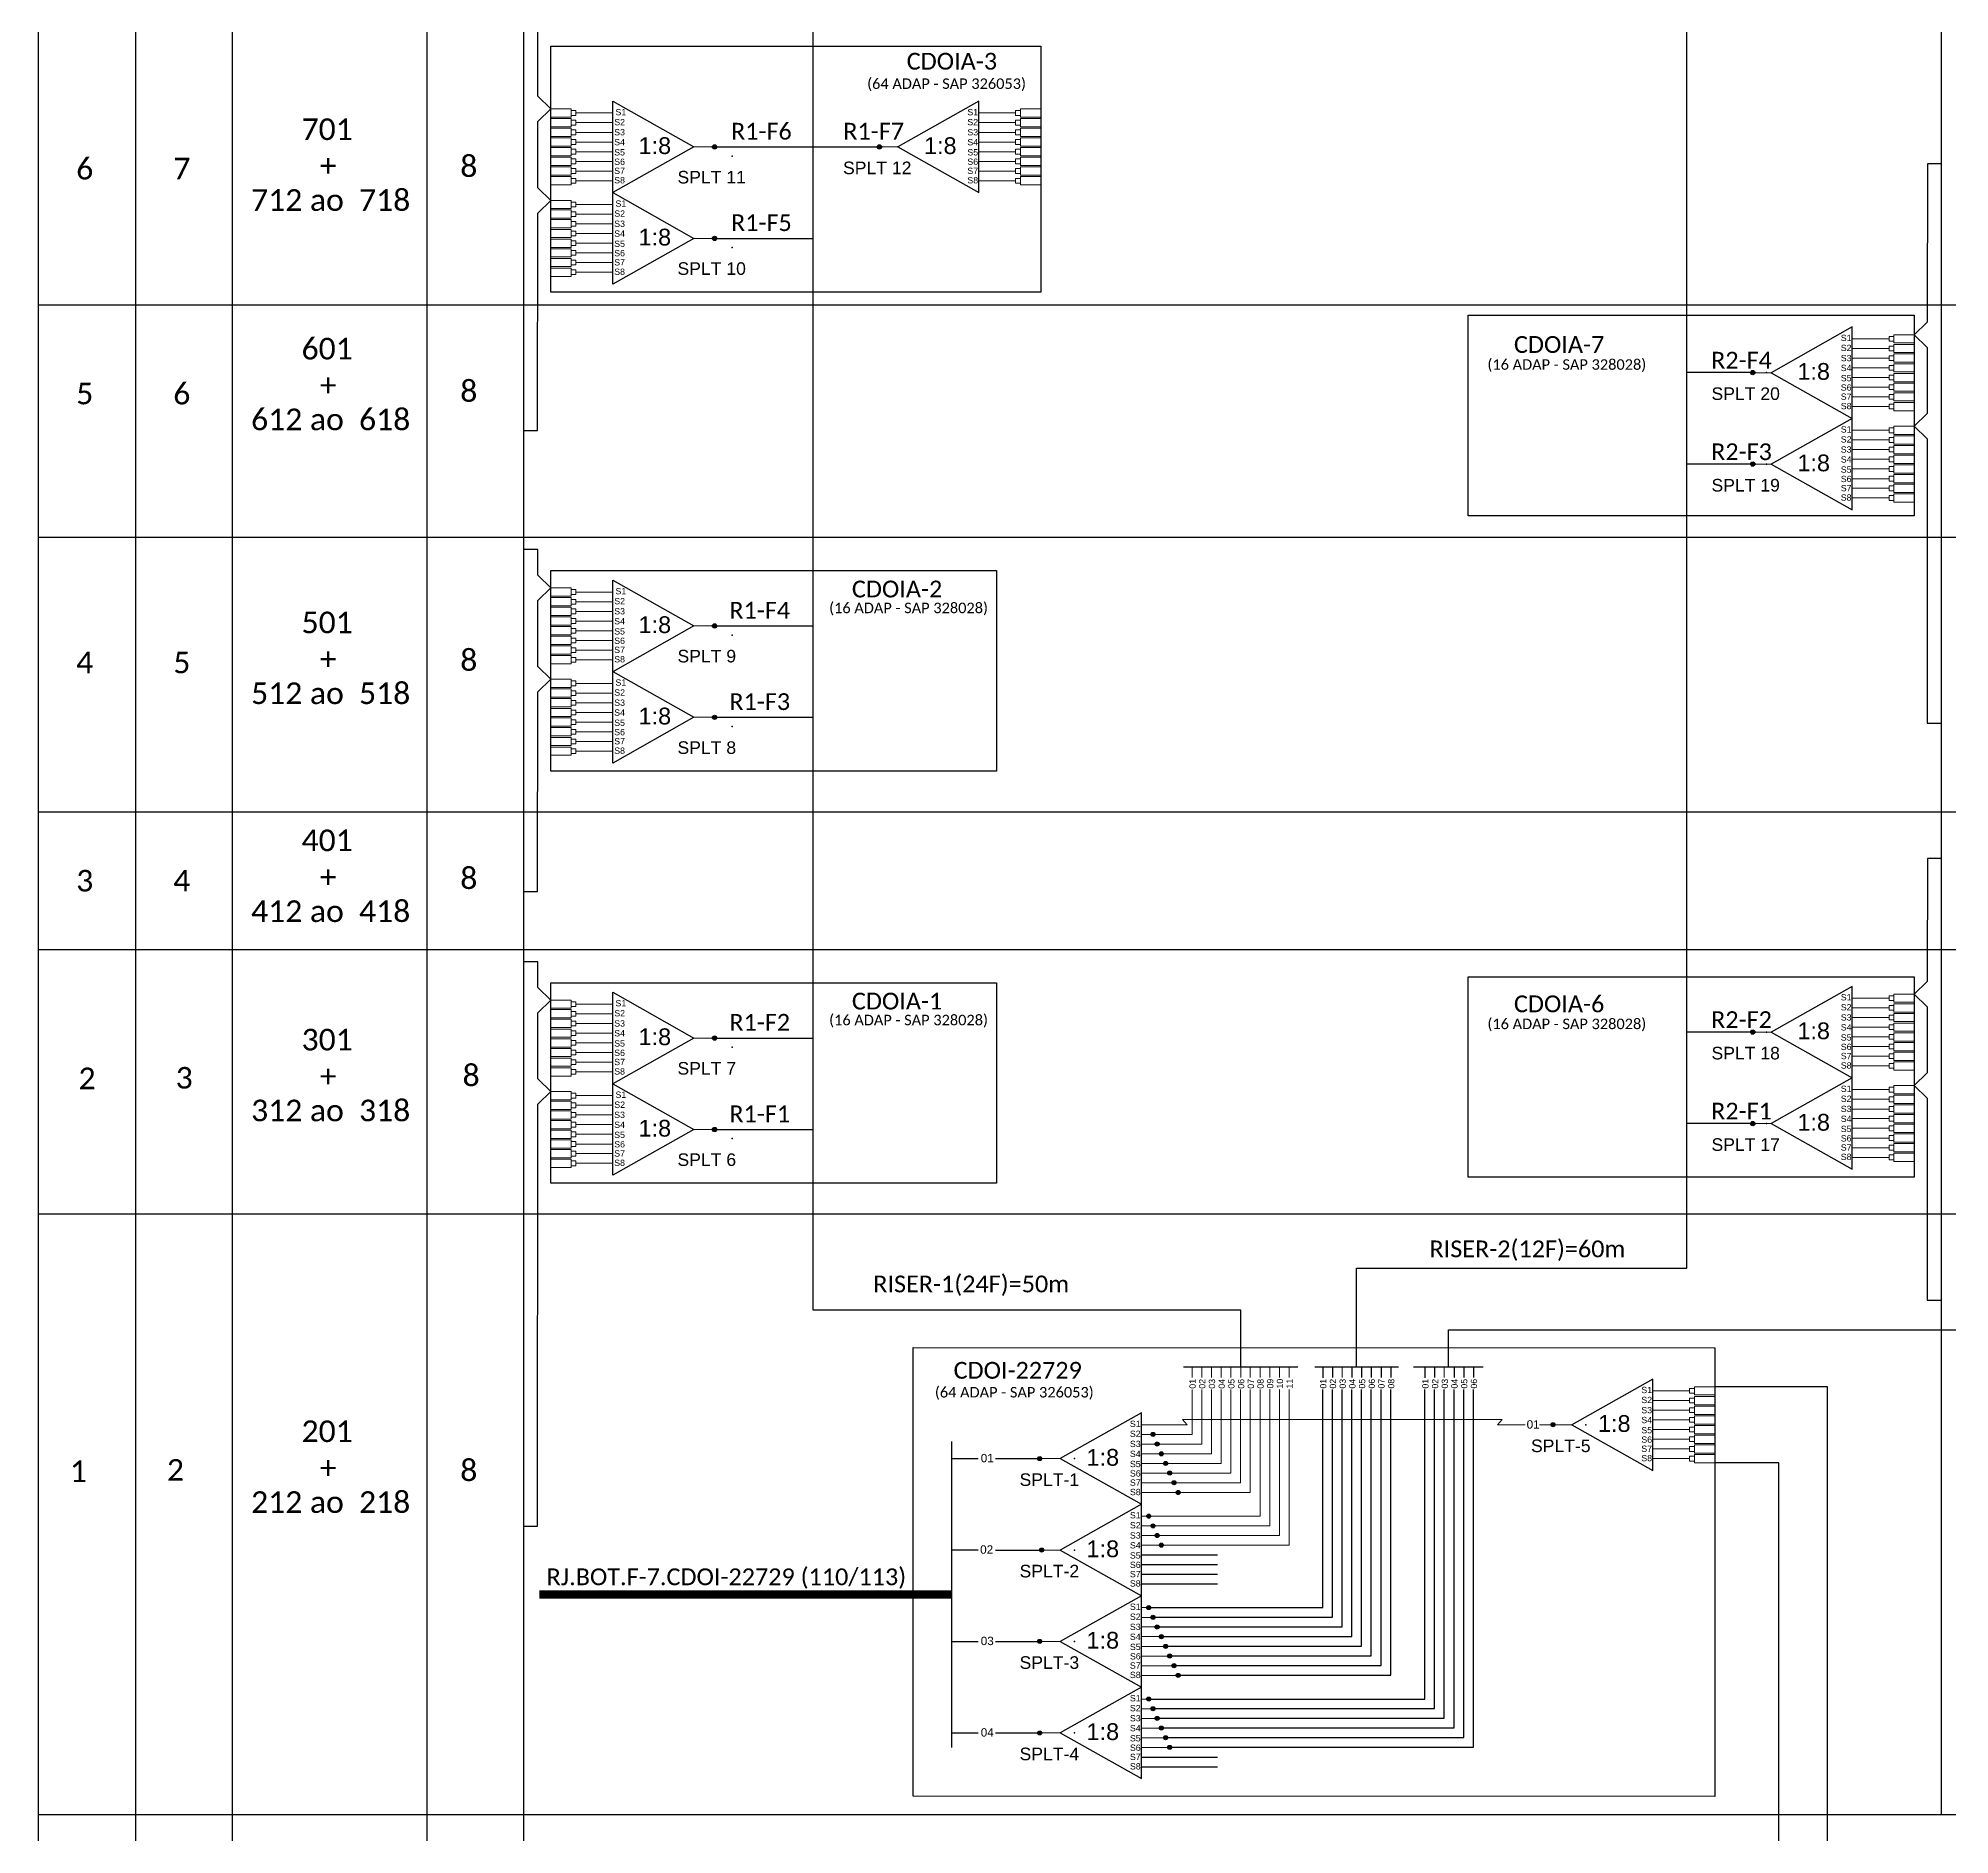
# Model space of a CAD drawing. Extents: x -4 to 1778, y 1 to 595.
# Drawn here: x 1353.9 to 1581.7, y 216.7 to 430.8 of the extents above; entities that cross this region are included whole.
import ezdxf
from ezdxf.enums import TextEntityAlignment as Align

# ---------------------------------------------------------------- set-up
doc = ezdxf.new("R2010")
doc.units = 0
doc.styles.add('ARIAL', font='arial.ttf')
doc.styles.add('WMF-Calibri0', font='calibri.ttf')
doc.linetypes.add('RESERVA', pattern='A,0.5,-0.15,["RESERVA",Standard,S=0.18,R=0,X=0,Y=-0.1],-1.3', length=1.95)

# ---------------------------------------------------------------- blocks, each defined once
blk = doc.blocks.new('SPLITTER_')
blk.add_point((0, 0))
at = {"style": 'ARIAL', "flags": 4}
blk.add_attdef('SPLT', (0, -3.26), '', height=1.5, dxfattribs=at)
blk = doc.blocks.new('SPLT_1-8_DIV_DIR')
h = blk.add_hatch(color=3)
h.dxf.hatch_style = 1
edge = h.paths.add_edge_path()
edge.add_arc((12.77, 4.04), 0.242, 0, 360)
h = blk.add_hatch(color=3)
h.dxf.hatch_style = 1
edge = h.paths.add_edge_path()
edge.add_arc((13.27, 2.88), 0.242, 0, 360)
h = blk.add_hatch(color=3)
h.dxf.hatch_style = 1
edge = h.paths.add_edge_path()
edge.add_arc((13.77, 1.73), 0.242, 0, 360)
h = blk.add_hatch(color=3)
h.dxf.hatch_style = 1
edge = h.paths.add_edge_path()
edge.add_arc((14.27, 0.58), 0.242, 0, 360)
h = blk.add_hatch(color=3)
h.dxf.hatch_style = 1
edge = h.paths.add_edge_path()
edge.add_arc((14.77, -0.58), 0.242, 0, 360)
h = blk.add_hatch(color=3)
h.dxf.hatch_style = 1
edge = h.paths.add_edge_path()
edge.add_arc((15.27, -1.73), 0.242, 0, 360)
h = blk.add_hatch(color=3)
h.dxf.hatch_style = 1
edge = h.paths.add_edge_path()
edge.add_arc((15.77, -2.88), 0.242, 0, 360)
h = blk.add_hatch(color=3)
h.dxf.hatch_style = 1
edge = h.paths.add_edge_path()
edge.add_arc((16.27, -4.04), 0.242, 0, 360)
at = {"color": 1}
blk.add_lwpolyline([(11.89, 5.45), (2.22, 0), (11.89, -5.45), (11.89, 5.45)], dxfattribs=at)
at = {"color": 7, "lineweight": 0}
for points in [[(12.77, 4.04), (11.89, 4.04)], [(11.89, 2.88), (13.27, 2.88)], [(11.89, 1.73), (13.77, 1.73)], [(11.89, 0.58), (14.27, 0.58)], [(11.89, -0.58), (14.77, -0.58)], [(11.89, -1.73), (15.27, -1.73)], [(11.89, -2.88), (15.77, -2.88)], [(11.89, -4.04), (16.27, -4.04)]]:
    blk.add_lwpolyline(points, dxfattribs=at)
at = {"color": 1, "lineweight": 0}
blk.add_lwpolyline([(2.22, 0), (0, 0)], dxfattribs=at)
at = {"color": 3}
for centre in [(12.77, 4.04), (13.27, 2.88), (13.77, 1.73), (14.27, 0.58), (14.77, -0.58), (15.27, -1.73), (15.77, -2.88), (16.27, -4.04)]:
    blk.add_circle(centre, 0.242, dxfattribs=at)
at = {"color": 1, "style": 'ARIAL'}
for s, height, p in [('S1', 0.75, (10.52, 3.77)), ('S2', 0.75, (10.52, 2.58)), ('1:8', 2, (5.35, -0.85)), ('S3', 0.75, (10.52, 1.37)), ('S4', 0.75, (10.52, 0.19)), ('S5', 0.75, (10.52, -1.02)), ('S6', 0.75, (10.52, -2.14)), ('S7', 0.75, (10.52, -3.24)), ('S8', 0.75, (10.52, -4.36))]:
    blk.add_text(s, height=height, dxfattribs=at).set_placement(p)
blk = doc.blocks.new('SPLT_1-8_SC-APC')
at = {"color": 1}
blk.add_lwpolyline([(-7.37, -2.1), (-17.04, -7.55), (-7.37, -13), (-7.37, -2.1)], dxfattribs=at)
at = {"color": 3, "lineweight": 0}
for points in [[(-2.99, -3.51), (-7.37, -3.51)], [(-2.41, -3.02), (-2.41, -4)], [(-2.41, -3.02), (0, -3.02)], [(-2.41, -4), (0, -4)], [(-2.41, -4.17), (-2.41, -5.16)], [(-2.41, -4.17), (0, -4.17)], [(-7.37, -4.66), (-2.99, -4.66)], [(-7.37, -5.82), (-2.99, -5.82)], [(-2.41, -5.16), (0, -5.16)], [(-2.41, -5.32), (-2.41, -6.31)], [(-2.41, -5.32), (0, -5.32)], [(-2.41, -6.31), (0, -6.31)], [(-2.41, -6.48), (-2.41, -7.46)], [(-2.41, -6.48), (0, -6.48)], [(-7.37, -6.97), (-2.99, -6.97)], [(-7.37, -8.12), (-2.99, -8.12)], [(-2.41, -7.46), (0, -7.46)], [(-2.41, -7.63), (-2.41, -8.62)], [(-2.41, -7.63), (0, -7.63)], [(-2.41, -8.62), (0, -8.62)], [(-2.41, -8.78), (-2.41, -9.77)], [(-2.41, -8.78), (0, -8.78)], [(-7.37, -9.28), (-2.99, -9.28)], [(-7.37, -10.43), (-2.99, -10.43)], [(-2.41, -9.77), (0, -9.77)], [(-2.41, -9.94), (-2.41, -10.92)], [(-2.41, -9.94), (0, -9.94)], [(-2.41, -10.92), (0, -10.92)], [(-2.41, -11.09), (-2.41, -12.08)], [(-2.41, -11.09), (0, -11.09)], [(-7.37, -11.58), (-2.99, -11.58)], [(-2.41, -12.08), (0, -12.08)]]:
    blk.add_lwpolyline(points, dxfattribs=at)
for points in [[(-2.99, -3.22), (-2.41, -3.22), (-2.41, -3.8), (-2.99, -3.8)], [(-2.99, -4.38), (-2.41, -4.38), (-2.41, -4.95), (-2.99, -4.95)], [(-2.99, -5.53), (-2.41, -5.53), (-2.41, -6.1), (-2.99, -6.1)], [(-2.99, -6.68), (-2.41, -6.68), (-2.41, -7.26), (-2.99, -7.26)], [(-2.99, -7.84), (-2.41, -7.84), (-2.41, -8.41), (-2.99, -8.41)], [(-2.99, -8.99), (-2.41, -8.99), (-2.41, -9.56), (-2.99, -9.56)], [(-2.99, -10.14), (-2.41, -10.14), (-2.41, -10.72), (-2.99, -10.72)], [(-2.99, -11.3), (-2.41, -11.3), (-2.41, -11.87), (-2.99, -11.87)]]:
    blk.add_lwpolyline(points, close=True, dxfattribs=at)
at = {"color": 1, "lineweight": 0}
blk.add_lwpolyline([(-17.04, -7.55), (-19.26, -7.55)], dxfattribs=at)
at = {"color": 1, "style": 'ARIAL'}
for s, height, p in [('S1', 0.75, (-8.74, -3.78)), ('S2', 0.75, (-8.74, -4.97)), ('1:8', 2, (-13.91, -8.4)), ('S3', 0.75, (-8.74, -6.18)), ('S4', 0.75, (-8.74, -7.36)), ('S5', 0.75, (-8.74, -8.57)), ('S6', 0.75, (-8.74, -9.69)), ('S7', 0.75, (-8.74, -10.78)), ('S8', 0.75, (-8.74, -11.9))]:
    blk.add_text(s, height=height, dxfattribs=at).set_placement(p)
blk = doc.blocks.new('SPLT_1-8_SC-APC_ESQ')
at = {"color": 1}
blk.add_lwpolyline([(7.37, -2.1), (17.04, -7.55), (7.37, -13), (7.37, -2.1)], dxfattribs=at)
at = {"color": 3, "lineweight": 0}
for points in [[(2.41, -3.02), (0, -3.02)], [(2.41, -4), (0, -4)], [(2.41, -4.17), (0, -4.17)], [(2.41, -3.02), (2.41, -4)], [(2.41, -4.17), (2.41, -5.16)], [(2.99, -3.51), (7.37, -3.51)], [(2.41, -5.16), (0, -5.16)], [(2.41, -5.32), (0, -5.32)], [(2.41, -6.31), (0, -6.31)], [(2.41, -6.48), (0, -6.48)], [(2.41, -5.32), (2.41, -6.31)], [(2.41, -6.48), (2.41, -7.46)], [(7.37, -4.66), (2.99, -4.66)], [(7.37, -5.82), (2.99, -5.82)], [(2.41, -7.46), (0, -7.46)], [(2.41, -7.63), (0, -7.63)], [(2.41, -8.62), (0, -8.62)], [(2.41, -8.78), (0, -8.78)], [(2.41, -7.63), (2.41, -8.62)], [(2.41, -8.78), (2.41, -9.77)], [(7.37, -6.97), (2.99, -6.97)], [(7.37, -8.12), (2.99, -8.12)], [(2.41, -9.77), (0, -9.77)], [(2.41, -9.94), (0, -9.94)], [(2.41, -10.92), (0, -10.92)], [(2.41, -11.09), (0, -11.09)], [(2.41, -9.94), (2.41, -10.92)], [(2.41, -11.09), (2.41, -12.08)], [(7.37, -9.28), (2.99, -9.28)], [(7.37, -10.43), (2.99, -10.43)], [(2.41, -12.08), (0, -12.08)], [(7.37, -11.58), (2.99, -11.58)]]:
    blk.add_lwpolyline(points, dxfattribs=at)
for points in [[(2.99, -3.22), (2.41, -3.22), (2.41, -3.8), (2.99, -3.8)], [(2.99, -4.38), (2.41, -4.38), (2.41, -4.95), (2.99, -4.95)], [(2.99, -5.53), (2.41, -5.53), (2.41, -6.1), (2.99, -6.1)], [(2.99, -6.68), (2.41, -6.68), (2.41, -7.26), (2.99, -7.26)], [(2.99, -7.84), (2.41, -7.84), (2.41, -8.41), (2.99, -8.41)], [(2.99, -8.99), (2.41, -8.99), (2.41, -9.56), (2.99, -9.56)], [(2.99, -10.14), (2.41, -10.14), (2.41, -10.72), (2.99, -10.72)], [(2.99, -11.3), (2.41, -11.3), (2.41, -11.87), (2.99, -11.87)]]:
    blk.add_lwpolyline(points, close=True, dxfattribs=at)
at = {"color": 1, "lineweight": 0}
blk.add_lwpolyline([(17.04, -7.55), (19.26, -7.55)], dxfattribs=at)
at = {"color": 1, "style": 'ARIAL'}
for s, height, p in [('S2', 0.75, (7.56, -4.97)), ('S1', 0.75, (7.7, -3.78)), ('S3', 0.75, (7.55, -6.18)), ('S4', 0.75, (7.55, -7.36)), ('1:8', 2, (10.45, -8.4)), ('S5', 0.75, (7.55, -8.57)), ('S6', 0.75, (7.55, -9.69)), ('S7', 0.75, (7.55, -10.78)), ('S8', 0.75, (7.55, -11.9))]:
    blk.add_text(s, height=height, dxfattribs=at).set_placement(p)

msp = doc.modelspace()

# ---------------------------------------------------------------- hatches: boundary and pattern name
h = msp.add_hatch(color=3)
h.dxf.hatch_style = 1
edge = h.paths.add_edge_path()
edge.add_arc((1434.46, 417.84), 0.256, 0, 360)
h = msp.add_hatch(color=3)
h.dxf.hatch_style = 1
edge = h.paths.add_edge_path()
edge.add_arc((1454.1, 417.84), 0.256, 0, 360)
h = msp.add_hatch(color=3)
h.dxf.hatch_style = 1
edge = h.paths.add_edge_path()
edge.add_arc((1434.46, 406.94), 0.256, 0, 360)
h = msp.add_hatch(color=3)
h.dxf.hatch_style = 1
edge = h.paths.add_edge_path()
edge.add_arc((1558.19, 390.94), 0.256, 0, 360)
h = msp.add_hatch(color=3)
h.dxf.hatch_style = 1
edge = h.paths.add_edge_path()
edge.add_arc((1558.19, 380.04), 0.256, 0, 360)
h = msp.add_hatch(color=3)
h.dxf.hatch_style = 1
edge = h.paths.add_edge_path()
edge.add_arc((1434.46, 360.76), 0.256, 0, 360)
h = msp.add_hatch(color=3)
h.dxf.hatch_style = 1
edge = h.paths.add_edge_path()
edge.add_arc((1434.46, 349.86), 0.256, 0, 360)
h = msp.add_hatch(color=3)
h.dxf.hatch_style = 1
edge = h.paths.add_edge_path()
edge.add_arc((1558.19, 312.35), 0.256, 0, 360)
h = msp.add_hatch(color=3)
h.dxf.hatch_style = 1
edge = h.paths.add_edge_path()
edge.add_arc((1434.46, 311.64), 0.256, 0, 360)
h = msp.add_hatch(color=3)
h.dxf.hatch_style = 1
edge = h.paths.add_edge_path()
edge.add_arc((1434.46, 300.74), 0.256, 0, 360)
h = msp.add_hatch(color=3)
h.dxf.hatch_style = 1
edge = h.paths.add_edge_path()
edge.add_arc((1558.19, 301.45), 0.256, 0, 360)
h = msp.add_hatch(color=3)
h.dxf.hatch_style = 1
edge = h.paths.add_edge_path()
edge.add_arc((1486.71, 264.4), 0.242, 0, 360)
h = msp.add_hatch(color=3)
h.dxf.hatch_style = 1
edge = h.paths.add_edge_path()
edge.add_arc((1534.39, 265.55), 0.242, 0, 360)
h = msp.add_hatch(color=3)
h.dxf.hatch_style = 1
edge = h.paths.add_edge_path()
edge.add_arc((1487.21, 263.25), 0.242, 0, 360)
h = msp.add_hatch(color=3)
h.dxf.hatch_style = 1
edge = h.paths.add_edge_path()
edge.add_arc((1487.71, 262.09), 0.242, 0, 360)
h = msp.add_hatch(color=3)
h.dxf.hatch_style = 1
edge = h.paths.add_edge_path()
edge.add_arc((1473.21, 261.52), 0.242, 0, 360)
h = msp.add_hatch(color=3)
h.dxf.hatch_style = 1
edge = h.paths.add_edge_path()
edge.add_arc((1488.21, 260.94), 0.242, 0, 360)
h = msp.add_hatch(color=3)
h.dxf.hatch_style = 1
edge = h.paths.add_edge_path()
edge.add_arc((1488.71, 259.79), 0.242, 0, 360)
h = msp.add_hatch(color=3)
h.dxf.hatch_style = 1
edge = h.paths.add_edge_path()
edge.add_arc((1489.21, 258.64), 0.242, 0, 360)
h = msp.add_hatch(color=3)
h.dxf.hatch_style = 1
edge = h.paths.add_edge_path()
edge.add_arc((1489.71, 257.48), 0.242, 0, 360)
h = msp.add_hatch(color=3)
h.dxf.hatch_style = 1
edge = h.paths.add_edge_path()
edge.add_arc((1486.21, 254.66), 0.242, 0, 360)
h = msp.add_hatch(color=3)
h.dxf.hatch_style = 1
edge = h.paths.add_edge_path()
edge.add_arc((1486.71, 253.5), 0.242, 0, 360)
h = msp.add_hatch(color=3)
h.dxf.hatch_style = 1
edge = h.paths.add_edge_path()
edge.add_arc((1473.44, 250.62), 0.242, 0, 360)
h = msp.add_hatch(color=3)
h.dxf.hatch_style = 1
edge = h.paths.add_edge_path()
edge.add_arc((1487.21, 252.35), 0.242, 0, 360)
h = msp.add_hatch(color=3)
h.dxf.hatch_style = 1
edge = h.paths.add_edge_path()
edge.add_arc((1487.71, 251.2), 0.242, 0, 360)
h = msp.add_hatch(color=3)
h.dxf.hatch_style = 1
edge = h.paths.add_edge_path()
edge.add_arc((1473.21, 239.73), 0.242, 0, 360)
h = msp.add_hatch(color=3)
h.dxf.hatch_style = 1
edge = h.paths.add_edge_path()
edge.add_arc((1486.21, 232.86), 0.242, 0, 360)
h = msp.add_hatch(color=3)
h.dxf.hatch_style = 1
edge = h.paths.add_edge_path()
edge.add_arc((1486.71, 231.71), 0.242, 0, 360)
h = msp.add_hatch(color=3)
h.dxf.hatch_style = 1
edge = h.paths.add_edge_path()
edge.add_arc((1487.21, 230.56), 0.242, 0, 360)
h = msp.add_hatch(color=3)
h.dxf.hatch_style = 1
edge = h.paths.add_edge_path()
edge.add_arc((1473.21, 228.83), 0.242, 0, 360)
h = msp.add_hatch(color=3)
h.dxf.hatch_style = 1
edge = h.paths.add_edge_path()
edge.add_arc((1487.71, 229.4), 0.242, 0, 360)
h = msp.add_hatch(color=3)
h.dxf.hatch_style = 1
edge = h.paths.add_edge_path()
edge.add_arc((1488.21, 228.25), 0.242, 0, 360)
h = msp.add_hatch(color=3)
h.dxf.hatch_style = 1
edge = h.paths.add_edge_path()
edge.add_arc((1488.71, 227.1), 0.242, 0, 360)

# ---------------------------------------------------------------- linework, layer by layer
for points in [[(1353.86, 574.6), (1353.86, 185.98)], [(1377, 185.98), (1377, 574.6)], [(1411.72, 185.98), (1411.72, 574.6)], [(1580.64, 574.6), (1580.64, 219.11)], [(1365.43, 570.49), (1365.43, 185.98)], [(1400.15, 566.38), (1400.15, 185.98)], [(1353.86, 399), (1728.4, 399)], [(1353.86, 371.32), (1728.4, 371.32)], [(1353.86, 338.58), (1728.4, 338.58)], [(1353.86, 322.2), (1728.4, 322.2)], [(1353.86, 290.67), (1728.4, 290.67)], [(1353.86, 219.11), (1728.4, 219.11)]]:
    msp.add_lwpolyline(points)
at = {"color": 6}
for points in [[(1510.98, 272.47), (1510.98, 284.21), (1550.32, 284.21), (1550.32, 555.89)], [(1558.16, 390.94), (1550.32, 390.94)], [(1558.16, 380.04), (1550.32, 380.04)], [(1558.16, 312.35), (1550.32, 312.35)], [(1558.16, 301.45), (1550.32, 301.45)], [(1506, 272.47), (1515.97, 272.47)]]:
    msp.add_lwpolyline(points, dxfattribs=at)
at = {"color": 5}
for points in [[(1497.16, 272.47), (1497.16, 279.2), (1446.23, 279.2), (1446.23, 535.24)], [(1490.35, 272.47), (1503.96, 272.47)], [(1462.72, 228.84), (1465.88, 228.84)], [(1467.95, 228.83), (1473.21, 228.83)]]:
    msp.add_lwpolyline(points, dxfattribs=at)
at = {"color": 30}
for points in [[(1521.91, 272.47), (1521.91, 276.88), (1663.36, 276.88), (1663.36, 503.92)], [(1517.77, 272.47), (1526.06, 272.47)]]:
    msp.add_lwpolyline(points, dxfattribs=at)
at = {"color": 3}
for points in [[(1411.72, 384.05), (1413.37, 384.05), (1413.38, 409.96), (1414.95, 411.47), (1413.38, 412.98), (1413.38, 420.86), (1414.95, 422.37), (1413.38, 423.88), (1413.38, 443.33), (1411.73, 443.33)], [(1580.65, 415.81), (1579, 415.81), (1578.99, 396.97), (1577.42, 395.46), (1578.99, 393.95), (1578.99, 386.07), (1577.42, 384.57), (1578.99, 383.06), (1578.99, 349.18), (1580.64, 349.18)], [(1411.72, 329.11), (1413.37, 329.11), (1413.38, 352.88), (1414.95, 354.39), (1413.38, 355.9), (1413.38, 363.78), (1414.95, 365.28), (1413.38, 366.79), (1413.38, 369.84), (1411.73, 369.84)], [(1580.65, 333.02), (1579, 333.02), (1578.99, 318.39), (1577.42, 316.88), (1578.99, 315.37), (1578.99, 307.49), (1577.42, 305.98), (1578.99, 304.48), (1578.99, 280.38), (1580.64, 280.38)], [(1411.72, 253.45), (1413.37, 253.45), (1413.38, 303.77), (1414.95, 305.27), (1413.38, 306.78), (1413.38, 314.66), (1414.95, 316.17), (1413.38, 317.68), (1413.38, 320.72), (1411.73, 320.73)], [(1690.46, 201.58), (1567.09, 201.58), (1567.09, 270.08), (1553.65, 270.08)], [(1414.91, 201.61), (1561.3, 201.61), (1561.3, 261.02), (1553.65, 261.02)], [(1462.72, 261.53), (1465.88, 261.53)], [(1467.95, 261.52), (1473.21, 261.52)]]:
    msp.add_lwpolyline(points, dxfattribs=at)
at = {"color": 1}
for points in [[(1414.95, 429.84), (1473.33, 429.84), (1473.33, 400.54), (1414.95, 400.54)], [(1524.29, 397.78), (1577.42, 397.78), (1577.42, 373.89), (1524.29, 373.89)], [(1414.95, 367.34), (1468.08, 367.34), (1468.08, 343.45), (1414.95, 343.45)], [(1524.29, 318.94), (1577.42, 318.94), (1577.42, 295.05), (1524.29, 295.05)], [(1414.95, 318.23), (1468.08, 318.23), (1468.08, 294.34), (1414.95, 294.34)], [(1458.11, 274.76), (1553.65, 274.72), (1553.65, 221.26), (1458.11, 221.3)]]:
    msp.add_lwpolyline(points, close=True, dxfattribs=at)
at = {"color": 5, "linetype": 'Continuous', "ltscale": 4}
for points in [[(1434.46, 417.84), (1446.23, 417.84)], [(1446.23, 417.84), (1454.07, 417.84)], [(1434.46, 406.94), (1446.23, 406.94)], [(1434.46, 360.76), (1446.23, 360.76)], [(1434.46, 349.86), (1446.23, 349.86)], [(1434.46, 311.64), (1446.23, 311.64)], [(1434.46, 300.74), (1446.23, 300.74)]]:
    msp.add_lwpolyline(points, dxfattribs=at)
at = {"color": 5, "lineweight": 0}
for points in [[(1491.37, 272.47), (1491.37, 271.18)], [(1492.53, 272.47), (1492.53, 271.18)], [(1493.68, 272.47), (1493.68, 271.18)], [(1494.84, 272.47), (1494.84, 271.18)], [(1496, 272.47), (1496, 271.18)], [(1497.16, 272.47), (1497.16, 271.18)], [(1498.31, 272.47), (1498.31, 271.18)], [(1499.47, 272.48), (1499.47, 271.17)], [(1500.63, 272.48), (1500.63, 271.2)], [(1501.78, 272.48), (1501.78, 271.2)], [(1502.94, 272.48), (1502.94, 271.2)], [(1486.95, 253.5), (1500.62, 253.52), (1500.62, 269.78)], [(1486.95, 264.4), (1491.37, 264.4), (1491.37, 269.76)], [(1487.45, 252.35), (1501.78, 252.37), (1501.78, 269.77)], [(1487.45, 263.25), (1492.53, 263.25), (1492.53, 269.75)], [(1487.95, 251.2), (1502.94, 251.22), (1502.94, 269.77)], [(1487.95, 262.09), (1493.68, 262.09), (1493.68, 269.76)], [(1488.45, 260.94), (1494.84, 260.94), (1494.84, 269.76)], [(1488.95, 259.79), (1496, 259.79), (1496, 269.76)], [(1489.45, 258.64), (1497.15, 258.64), (1497.15, 269.76)], [(1489.95, 257.48), (1498.31, 257.48), (1498.31, 269.76)], [(1499.47, 269.74), (1499.47, 254.67)], [(1486.45, 254.66), (1499.47, 254.67)]]:
    msp.add_lwpolyline(points, dxfattribs=at)
at = {"color": 6, "linetype": 'Continuous', "ltscale": 4}
for points in [[(1506.95, 272.47), (1506.95, 271.15)], [(1508.11, 272.47), (1508.11, 271.18)], [(1510.42, 272.47), (1510.42, 271.18)], [(1511.58, 272.47), (1511.58, 271.18)], [(1512.73, 272.47), (1512.73, 271.18)], [(1515.05, 272.47), (1515.05, 271.18)], [(1486.45, 243.76), (1506.95, 243.76), (1506.95, 269.76)], [(1486.95, 242.62), (1508.11, 242.62), (1508.11, 269.76)], [(1487.45, 241.47), (1509.26, 241.47), (1509.26, 269.75)], [(1487.95, 240.32), (1510.42, 240.32), (1510.42, 269.76)], [(1488.45, 239.16), (1511.58, 239.16), (1511.58, 269.76)], [(1488.95, 238.01), (1512.73, 238.01), (1512.73, 269.76)], [(1489.45, 236.86), (1513.89, 236.86), (1513.89, 269.76)], [(1489.95, 235.7), (1515.05, 235.7), (1515.05, 269.76)]]:
    msp.add_lwpolyline(points, dxfattribs=at)
at = {"color": 6, "linetype": 'Continuous', "lineweight": 0}
msp.add_lwpolyline([(1509.26, 272.47), (1509.26, 271.18)], dxfattribs=at)
at = {"color": 6, "linetype": 'Continuous'}
msp.add_lwpolyline([(1513.89, 272.47), (1513.89, 271.18)], dxfattribs=at)
at = {"color": 30, "linetype": 'Continuous', "ltscale": 4}
for points in [[(1519.12, 272.47), (1519.12, 271.15)], [(1520.28, 272.47), (1520.28, 271.18)], [(1522.59, 272.47), (1522.59, 271.18)], [(1523.75, 272.47), (1523.75, 271.18)], [(1524.9, 272.47), (1524.9, 271.18)], [(1486.21, 232.86), (1519.12, 232.86), (1519.12, 269.76)], [(1486.7, 231.72), (1520.27, 231.72), (1520.27, 269.76)], [(1487.2, 230.57), (1521.43, 230.57), (1521.43, 269.75)], [(1487.7, 229.42), (1522.59, 229.42), (1522.59, 269.76)], [(1488.2, 228.27), (1523.75, 228.27), (1523.75, 269.76)], [(1488.7, 227.11), (1524.9, 227.11), (1524.9, 269.76)]]:
    msp.add_lwpolyline(points, dxfattribs=at)
at = {"color": 30, "linetype": 'Continuous', "lineweight": 0}
msp.add_lwpolyline([(1521.43, 272.47), (1521.43, 271.18)], dxfattribs=at)
at = {"color": 1}
for points in [[(1485.33, 266.97), (1475.66, 261.52), (1485.33, 256.07), (1485.33, 266.97)], [(1462.72, 227.09), (1462.72, 263.55)], [(1485.33, 256.07), (1475.66, 250.62), (1485.33, 245.17), (1485.33, 256.07)], [(1485.33, 234.28), (1475.66, 228.83), (1485.33, 223.38), (1485.33, 234.28)]]:
    msp.add_lwpolyline(points, dxfattribs=at)
at = {"color": 7, "lineweight": 0}
for points in [[(1490.23, 266.18), (1490.23, 266.18), (1490.79, 265.55), (1485.33, 265.55)], [(1485.33, 264.4), (1486.71, 264.4)], [(1527.78, 265.55), (1528.34, 266.18), (1490.23, 266.18)], [(1531.07, 265.55), (1531.07, 265.55), (1531.07, 265.55), (1527.78, 265.55)], [(1534.14, 265.55), (1532.76, 265.55)], [(1485.33, 263.25), (1487.21, 263.25)], [(1485.33, 262.09), (1487.71, 262.09)], [(1485.33, 260.94), (1488.21, 260.94)], [(1485.33, 259.79), (1488.71, 259.79)], [(1485.33, 258.64), (1489.21, 258.64)], [(1485.33, 257.48), (1489.71, 257.48)], [(1486.21, 254.66), (1485.33, 254.66)], [(1485.33, 253.5), (1486.71, 253.5)], [(1485.33, 252.35), (1487.21, 252.35)], [(1485.33, 251.2), (1487.71, 251.2)], [(1486.21, 232.86), (1485.33, 232.86)], [(1485.33, 231.71), (1486.71, 231.71)], [(1485.33, 230.56), (1487.21, 230.56)], [(1485.33, 229.4), (1487.71, 229.4)], [(1485.33, 228.25), (1488.21, 228.25)], [(1485.33, 227.1), (1488.71, 227.1)]]:
    msp.add_lwpolyline(points, dxfattribs=at)
at = {"color": 1, "lineweight": 0}
for points in [[(1475.66, 261.52), (1473.44, 261.52)], [(1475.66, 250.62), (1473.44, 250.62)], [(1475.66, 228.83), (1473.44, 228.83)]]:
    msp.add_lwpolyline(points, dxfattribs=at)
at = {"color": 2}
for points in [[(1462.72, 250.63), (1465.88, 250.63)], [(1467.95, 250.62), (1473.44, 250.62)]]:
    msp.add_lwpolyline(points, dxfattribs=at)
at = {"color": 8, "linetype": 'RESERVA', "ltscale": 4}
for points in [[(1485.33, 250.05), (1494.39, 250.05)], [(1485.33, 248.89), (1494.39, 248.89)], [(1485.33, 247.74), (1494.39, 247.74)], [(1485.33, 246.59), (1494.39, 246.59)], [(1485.33, 225.95), (1494.39, 225.95)], [(1485.33, 224.79), (1494.39, 224.79)]]:
    msp.add_lwpolyline(points, dxfattribs=at)
at = {"color": 1, "const_width": 1}
msp.add_lwpolyline([(1413.56, 245.32), (1462.72, 245.32)], dxfattribs=at)
at = {"color": 7}
for points in [[(1462.72, 239.74), (1465.88, 239.74)], [(1467.95, 239.73), (1473.21, 239.73)]]:
    msp.add_lwpolyline(points, dxfattribs=at)
at = {"color": 3}
for centre, radius in [((1434.46, 417.84), 0.256), ((1454.1, 417.84), 0.256), ((1434.46, 406.94), 0.256), ((1558.19, 390.94), 0.256), ((1558.19, 380.04), 0.256), ((1434.46, 360.76), 0.256), ((1434.46, 349.86), 0.256), ((1558.19, 312.35), 0.256), ((1434.46, 311.64), 0.256), ((1434.46, 300.74), 0.256), ((1558.19, 301.45), 0.256), ((1486.71, 264.4), 0.242), ((1534.39, 265.55), 0.242), ((1487.21, 263.25), 0.242), ((1487.71, 262.09), 0.242), ((1473.21, 261.52), 0.242), ((1488.21, 260.94), 0.242), ((1488.71, 259.79), 0.242), ((1489.21, 258.64), 0.242), ((1489.71, 257.48), 0.242), ((1486.21, 254.66), 0.242), ((1486.71, 253.5), 0.242), ((1473.44, 250.62), 0.242), ((1487.21, 252.35), 0.242), ((1487.71, 251.2), 0.242), ((1473.21, 239.73), 0.242), ((1486.21, 232.86), 0.242), ((1486.71, 231.71), 0.242), ((1487.21, 230.56), 0.242), ((1473.21, 228.83), 0.242), ((1487.71, 229.4), 0.242), ((1488.21, 228.25), 0.242), ((1488.71, 227.1), 0.242)]:
    msp.add_circle(centre, radius, dxfattribs=at)

# ---------------------------------------------------------------- block references
for p in [(1414.95, 425.39), (1414.95, 414.49), (1414.95, 368.3), (1414.95, 357.41), (1414.95, 319.19), (1414.95, 308.29)]:
    msp.add_blockref('SPLT_1-8_SC-APC_ESQ', p)
for p in [(1473.33, 425.39), (1577.42, 398.48), (1577.42, 387.58), (1577.42, 319.9), (1577.42, 309), (1553.65, 273.1)]:
    msp.add_blockref('SPLT_1-8_SC-APC', p, dxfattribs=at)
ref = msp.add_blockref('SPLITTER_', (1456.3, 417.85), dxfattribs=dict(xscale=-1))
ref.add_attrib('SPLT', 'SPLT 12', (1449.77, 414.59), dxfattribs={"height": 1.5, "style": 'ARIAL'})
ref = msp.add_blockref('SPLITTER_', (1436.57, 416.74), dxfattribs=dict(xscale=-1))
ref.add_attrib('SPLT', 'SPLT 11', (1430.04, 413.48), dxfattribs={"height": 1.5, "style": 'ARIAL'})
ref = msp.add_blockref('SPLITTER_', (1436.57, 405.85), dxfattribs=dict(xscale=-1))
ref.add_attrib('SPLT', 'SPLT 10', (1430.04, 402.59), dxfattribs={"height": 1.5, "style": 'ARIAL'})
ref = msp.add_blockref('SPLITTER_', (1559.81, 390.94), dxfattribs=dict(xscale=-1))
ref.add_attrib('SPLT', 'SPLT 20', (1553.27, 387.68), dxfattribs={"height": 1.5, "style": 'ARIAL'})
ref = msp.add_blockref('SPLITTER_', (1559.81, 380.04), dxfattribs=dict(xscale=-1))
ref.add_attrib('SPLT', 'SPLT 19', (1553.27, 376.77), dxfattribs={"height": 1.5, "style": 'ARIAL'})
ref = msp.add_blockref('SPLITTER_', (1436.57, 359.66), dxfattribs=dict(xscale=-1))
ref.add_attrib('SPLT', 'SPLT 9', (1430.04, 356.4), dxfattribs={"height": 1.5, "style": 'ARIAL'})
ref = msp.add_blockref('SPLITTER_', (1436.57, 348.76), dxfattribs=dict(xscale=-1))
ref.add_attrib('SPLT', 'SPLT 8', (1430.04, 345.5), dxfattribs={"height": 1.5, "style": 'ARIAL'})
ref = msp.add_blockref('SPLITTER_', (1559.81, 312.35), dxfattribs=dict(xscale=-1))
ref.add_attrib('SPLT', 'SPLT 18', (1553.27, 309.09), dxfattribs={"height": 1.5, "style": 'ARIAL'})
ref = msp.add_blockref('SPLITTER_', (1436.57, 310.54), dxfattribs=dict(xscale=-1))
ref.add_attrib('SPLT', 'SPLT 7', (1430.04, 307.28), dxfattribs={"height": 1.5, "style": 'ARIAL'})
ref = msp.add_blockref('SPLITTER_', (1559.81, 301.45), dxfattribs=dict(xscale=-1))
ref.add_attrib('SPLT', 'SPLT 17', (1553.27, 298.19), dxfattribs={"height": 1.5, "style": 'ARIAL'})
ref = msp.add_blockref('SPLITTER_', (1436.57, 299.65), dxfattribs=dict(xscale=-1))
ref.add_attrib('SPLT', 'SPLT 6', (1430.04, 296.39), dxfattribs={"height": 1.5, "style": 'ARIAL'})
ref = msp.add_blockref('SPLITTER_', (1538.29, 265.55), dxfattribs=dict(xscale=-1))
ref.add_attrib('SPLT', 'SPLT-5', (1531.76, 262.29), dxfattribs={"height": 1.5, "style": 'ARIAL'})
ref = msp.add_blockref('SPLITTER_', (1477.34, 261.52), dxfattribs=dict(xscale=-1))
ref.add_attrib('SPLT', 'SPLT-1', (1470.81, 258.26), dxfattribs={"height": 1.5, "style": 'ARIAL'})
ref = msp.add_blockref('SPLITTER_', (1477.34, 250.62), dxfattribs=dict(xscale=-1))
ref.add_attrib('SPLT', 'SPLT-2', (1470.81, 247.36), dxfattribs={"height": 1.5, "style": 'ARIAL'})
at = {"linetype": 'Continuous'}
msp.add_blockref('SPLT_1-8_DIV_DIR', (1473.44, 239.72), dxfattribs=at)
ref = msp.add_blockref('SPLITTER_', (1477.34, 239.72), dxfattribs=dict(xscale=-1))
ref.add_attrib('SPLT', 'SPLT-3', (1470.81, 236.46), dxfattribs={"height": 1.5, "style": 'ARIAL'})
ref = msp.add_blockref('SPLITTER_', (1477.34, 228.83), dxfattribs=dict(xscale=-1))
ref.add_attrib('SPLT', 'SPLT-4', (1470.81, 225.57), dxfattribs={"height": 1.5, "style": 'ARIAL'})

# ---------------------------------------------------------------- texts
at = {"color": 1}
for s, height, style, p in [('CDOIA-3', 2, 'WMF-Calibri0', (1457.36, 427.05)), ('CDOIA-7', 2, 'WMF-Calibri0', (1529.73, 393.29)), ('CDOIA-2', 2, 'WMF-Calibri0', (1450.83, 364.15)), ('CDOIA-1', 2, 'WMF-Calibri0', (1450.83, 315.04)), ('CDOIA-6', 2, 'WMF-Calibri0', (1529.73, 314.71)), ('CDOI-22729', 2, 'WMF-Calibri0', (1462.95, 271.04)), ('S1', 0.75, 'ARIAL', (1483.96, 265.28)), ('S2', 0.75, 'ARIAL', (1483.96, 264.1)), ('1:8', 2, 'ARIAL', (1478.79, 260.67)), ('S3', 0.75, 'ARIAL', (1483.96, 262.89)), ('S4', 0.75, 'ARIAL', (1483.96, 261.71)), ('S5', 0.75, 'ARIAL', (1483.96, 260.5)), ('S6', 0.75, 'ARIAL', (1483.96, 259.38)), ('S7', 0.75, 'ARIAL', (1483.96, 258.28)), ('S8', 0.75, 'ARIAL', (1483.96, 257.16)), ('S1', 0.75, 'ARIAL', (1483.96, 254.39)), ('S2', 0.75, 'ARIAL', (1483.96, 253.2)), ('1:8', 2, 'ARIAL', (1478.79, 249.77)), ('S3', 0.75, 'ARIAL', (1483.96, 251.99)), ('S4', 0.75, 'ARIAL', (1483.96, 250.81)), ('RJ.BOT.F-7.CDOI-22729 (110/113)', 2, 'WMF-Calibri0', (1414.44, 246.43)), ('S5', 0.75, 'ARIAL', (1483.96, 249.6)), ('S6', 0.75, 'ARIAL', (1483.96, 248.48)), ('S7', 0.75, 'ARIAL', (1483.96, 247.38)), ('S8', 0.75, 'ARIAL', (1483.96, 246.27)), ('S1', 0.75, 'ARIAL', (1483.96, 232.59)), ('S2', 0.75, 'ARIAL', (1483.96, 231.41)), ('S3', 0.75, 'ARIAL', (1483.96, 230.2)), ('1:8', 2, 'ARIAL', (1478.79, 227.98)), ('S4', 0.75, 'ARIAL', (1483.96, 229.02)), ('S5', 0.75, 'ARIAL', (1483.96, 227.81)), ('S6', 0.75, 'ARIAL', (1483.96, 226.69)), ('S7', 0.75, 'ARIAL', (1483.96, 225.59)), ('S8', 0.75, 'ARIAL', (1483.96, 224.47))]:
    msp.add_text(s, height=height, dxfattribs=dict(at, style=style)).set_placement(p)
at = {"color": 1, "style": 'WMF-Calibri0'}
for s, p in [('(64 ADAP - SAP 326053)', (1462.11, 424.75)), ('(16 ADAP - SAP 328028)', (1536.03, 391.28)), ('(16 ADAP - SAP 328028)', (1457.58, 362.27)), ('(16 ADAP - SAP 328028)', (1457.58, 313.16)), ('(16 ADAP - SAP 328028)', (1536.03, 312.7)), ('(64 ADAP - SAP 326053)', (1470.18, 268.8))]:
    msp.add_text(s, height=1.25, dxfattribs=at).set_placement(p, align=Align.CENTER)
at = {"color": 7, "linetype": 'Continuous', "style": 'WMF-Calibri0'}
for s, height, p in [('701', 2.575, (1385.24, 418.66)), ('+', 2.57, (1387.42, 414.31)), ('712 ao  718', 2.5748, (1379.23, 410.22)), ('601', 2.575, (1385.24, 392.51)), ('+', 2.57, (1387.42, 388.16)), ('612 ao  618', 2.5748, (1379.23, 384.08)), ('501', 2.575, (1385.24, 359.88)), ('+', 2.57, (1387.42, 355.53)), ('512 ao  518', 2.5748, (1379.23, 351.44)), ('401', 2.575, (1385.24, 333.91)), ('+', 2.57, (1387.42, 329.55)), ('412 ao  418', 2.5748, (1379.23, 325.47)), ('301', 2.575, (1385.24, 310.16)), ('+', 2.57, (1387.42, 305.8)), ('312 ao  318', 2.5748, (1379.23, 301.72)), ('201', 2.575, (1385.24, 263.49)), ('+', 2.57, (1387.42, 259.13)), ('212 ao  218', 2.5748, (1379.23, 255.05))]:
    msp.add_text(s, height=height, dxfattribs=at).set_placement(p)
at = {"color": 5, "style": 'WMF-Calibri0'}
for s, p in [('R1-F6', (1436.42, 418.71)), ('R1-F5', (1436.42, 407.81)), ('R1-F4', (1436.22, 361.62)), ('R1-F3', (1436.22, 350.73)), ('R1-F2', (1436.22, 312.51)), ('R1-F1', (1436.22, 301.61)), ('RISER-1(24F)=50m', (1453.37, 281.33))]:
    msp.add_text(s, height=2, dxfattribs=at).set_placement(p)
at = {"color": 5, "linetype": 'Continuous', "ltscale": 4, "style": 'WMF-Calibri0'}
msp.add_text('R1-F7', height=2, dxfattribs=at).set_placement((1449.8, 418.71))
at = {"color": 6, "style": 'WMF-Calibri0'}
for s, p in [('R2-F4', (1553.23, 391.42)), ('R2-F3', (1553.23, 380.51)), ('R2-F2', (1553.23, 312.83)), ('R2-F1', (1553.23, 301.93)), ('RISER-2(12F)=60m', (1519.66, 285.51))]:
    msp.add_text(s, height=2, dxfattribs=at).set_placement(p)
at = {"style": 'ARIAL'}
for s, p in [('01', (1491.43, 270.43)), ('02', (1492.58, 270.43)), ('03', (1493.74, 270.43)), ('04', (1494.9, 270.43)), ('05', (1496.05, 270.43)), ('06', (1497.21, 270.43)), ('07', (1498.37, 270.43)), ('08', (1499.52, 270.43)), ('09', (1500.68, 270.45)), ('10', (1501.84, 270.45)), ('11', (1502.99, 270.45)), ('01', (1507, 270.44)), ('02', (1508.16, 270.44)), ('03', (1509.32, 270.44)), ('04', (1510.47, 270.44)), ('05', (1511.63, 270.44)), ('06', (1512.79, 270.44)), ('07', (1513.94, 270.44)), ('08', (1515.1, 270.44)), ('01', (1519.17, 270.44)), ('02', (1520.33, 270.44)), ('03', (1521.49, 270.44)), ('04', (1522.64, 270.44)), ('05', (1523.8, 270.44)), ('06', (1524.96, 270.44))]:
    msp.add_text(s, height=0.75, rotation=90, dxfattribs=at).set_placement(p, align=Align.MIDDLE_CENTER)
for s, p in [('01', (1532.02, 265.59)), ('01', (1466.96, 261.58)), ('02', (1466.89, 250.68)), ('03', (1466.96, 239.79)), ('04', (1466.96, 228.89))]:
    msp.add_text(s, height=1, dxfattribs=at).set_placement(p, align=Align.MIDDLE_CENTER)
at = {"color": 7, "linetype": 'Continuous', "style": 'WMF-Calibri0', "flags": 4}
for tag, p in [('8', (1405.17, 415.55)), ('6', (1359.4, 415.25)), ('7', (1370.97, 415.25)), ('5', (1359.4, 388.45)), ('6', (1370.97, 388.44)), ('8', (1405.17, 388.75)), ('4', (1359.4, 356.4)), ('5', (1370.97, 356.4)), ('8', (1405.17, 356.69)), ('3', (1359.4, 330.39)), ('4', (1370.97, 330.39)), ('8', (1405.17, 330.69)), ('2', (1359.68, 306.83)), ('3', (1371.25, 306.9)), ('8', (1405.45, 307.2)), ('1', (1358.64, 260)), ('2', (1370.21, 260.17)), ('8', (1405.17, 260.13))]:
    msp.add_attdef(tag, text='XX', height=2.575, dxfattribs=at).set_placement(p, align=Align.MIDDLE_CENTER)

doc.saveas('drawing.dxf')
